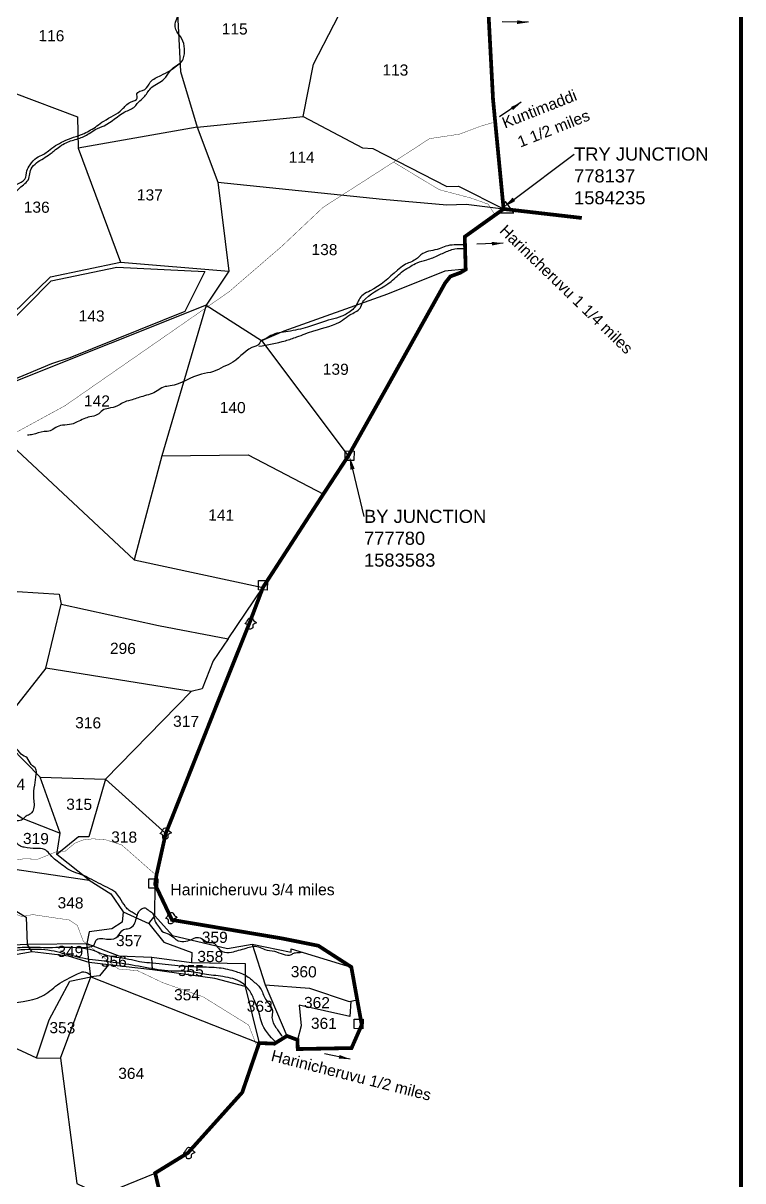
# Model space of a CAD drawing. Header units: feet. Extents: x 771100 to 779038, y 1577893 to 1588127.
# Drawn here: x 776949 to 778868, y 1581627 to 1584715 of the extents above; entities that cross this region are included whole.
import ezdxf
from ezdxf import colors
from ezdxf.entities.mleader import LeaderData, LeaderLine
from ezdxf.enums import TextEntityAlignment as Align
from ezdxf.math import Vec2, Vec3

# ---------------------------------------------------------------- set-up
doc = ezdxf.new("R2010")
doc.units = ezdxf.units.FT
doc.header["$LTSCALE"] = 15
doc.header["$MEASUREMENT"] = 0
doc.linetypes.add('HIDDEN2', pattern=[0.1875, 0.125, -0.0625])
for name, color, linetype in [('CRDS STONES', 7, 'Continuous'), ('HILL', 17, 'Continuous'), ('PAPER SIZE', 10, 'Continuous'), ('PLOT', 7, 'Continuous'), ('PLOT NO', 7, 'Continuous'), ('ROADS', 6, 'Continuous'), ('TANKS-STREAM', 4, 'Continuous'), ('VILLAGE STONES', 240, 'Continuous')]:
    doc.layers.add(name, color=color, linetype=linetype)
doc.layers.add('VILLAGE BOUNDRY', color=5, linetype='HIDDEN2', lineweight=100)
doc.styles.get("Standard").update_dxf_attribs({"font": 'arial.ttf'})
doc.linetypes.add('DOTS', pattern='A,1e-06,-3,["●",Standard,S=3,R=0,X=-1.25,Y=-1.25],-3', length=6.000001)
doc.dimstyles.get("Standard").update_dxf_attribs({"dimtxt": 0.18, "dimasz": 0.18, "dimexe": 0.18, "dimexo": 0.0625, "dimgap": 0.09, "dimtad": 0, "dimtih": 1, "dimtoh": 1, "dimdec": 4, "dimzin": 0, "dimdsep": 46, "dimtxsty": 'Standard', "dimcen": 0.09, "dimadec": 0, "dimazin": 0, "dimtfac": 1, "dimtdec": 4, "dimtofl": 0, "dimtmove": 0, "dimatfit": 3, "dimfxl": 1, "dimtolj": 1, "dimtzin": 0, "dimarcsym": 0})

msp = doc.modelspace()

# ---------------------------------------------------------------- linework, layer by layer
at = {"layer": 'HILL'}
msp.add_lwpolyline([(776769, 1583786.8), (776830.5, 1583832.8), (777023.4, 1584027.4), (777198.9, 1584063.8), (777433.4, 1584052.6), (777380.1, 1583945.9), (777073.6, 1583821.9), (777024.9, 1583805.7), (776920.7, 1583762.7), (776840.6, 1583691.5), (776822.6, 1583687.2), (776768.7, 1583787.1)], dxfattribs=at)
at = {"layer": 'PAPER SIZE', "color": 5, "const_width": 10}
msp.add_lwpolyline([(771105.5, 1588121.9), (778863, 1588121.9), (778863, 1577897.6), (771105.5, 1577897.6)], close=True, dxfattribs=at)
at = {"layer": 'PLOT'}
for points in [[(777695.3, 1584466.1), (777722.9, 1584605), (777831.5, 1584816.1), (777841, 1584871.8)], [(777359.1, 1584776.8), (777368.5, 1584585.8), (777413, 1584437.1), (777095.9, 1584381.3)], [(776594.6, 1584648.5), (776660.5, 1584601.9), (776923.9, 1584528.8), (777093.8, 1584465.1), (777095.9, 1584381.3), (777209.1, 1584077.6), (777497.2, 1584053.3), (777437.4, 1583962.9), (776925.4, 1583758.1), (776828.8, 1583672.4)], [(777413, 1584437.1), (777695.3, 1584466.1), (777854, 1584381.9), (777881.9, 1584380.7), (778079, 1584278.8), (778109.8, 1584279.9), (778230.1, 1584219.1)], [(777413, 1584437.1), (777468.5, 1584290.3), (777497.2, 1584053.3)], [(777468.5, 1584290.3), (777906.8, 1584245.5), (778078.5, 1584230.5), (778130.7, 1584231.6), (778230.1, 1584219.1)], [(776783, 1583806.4), (777022.1, 1584038.3), (777209.1, 1584077.6)], [(778127.6, 1584058.3), (778073.7, 1584052.8), (777920.7, 1583991.6), (777644.3, 1583893.4), (777584.2, 1583867.4)], [(777437.4, 1583962.9), (777318.8, 1583560.6), (777245.5, 1583283.8)], [(777437.4, 1583962.9), (777585, 1583868.5), (777816, 1583560.4)], [(776783.2, 1583715), (777245.5, 1583283.8), (777588.5, 1583209.9)], [(777318.8, 1583560.6), (777549, 1583563.4), (777749.7, 1583459)], [(776594.1, 1583185.2), (776763.4, 1583204.2), (776876.6, 1583203), (777044.9, 1583192), (777050.9, 1583165.4), (777309.6, 1583108.2), (777495.6, 1583072.8), (777588.5, 1583209.9)], [(777495.6, 1583072.8), (777455.4, 1583014.1), (777426.8, 1582939.6), (777397, 1582932.7), (777009.2, 1582994.8), (777050.9, 1583165.4)], [(777009.2, 1582994.8), (776875.8, 1582825.1), (776798.6, 1582667.6), (776862.3, 1582649.3), (776948.1, 1582593.8), (777047.8, 1582554.5), (776994.7, 1582704.1), (777168.5, 1582698.2), (777124.1, 1582544.4), (777096.6, 1582544.7), (777039.3, 1582497.4), (777047.8, 1582554.5)], [(776994.7, 1582704.1), (776875.8, 1582825.1), (776789.8, 1582876.4), (776695.3, 1582924.4), (776653.9, 1582942.6), (776620.5, 1582940.9), (776597.1, 1582930.5)], [(777397, 1582932.7), (777168.5, 1582698.2)], [(777168.5, 1582698.2), (777329.2, 1582553.4)], [(776840, 1582459.5), (776871.8, 1582466.4), (777125.2, 1582428.9), (777039.3, 1582497.4)], [(776871.8, 1582466.4), (776906.4, 1582397.6), (776912.1, 1582358.6), (776957.3, 1582330.2), (776960, 1582258.3)], [(777125.2, 1582428.9), (777182.8, 1582392.5), (777216.2, 1582344.7), (777284.1, 1582314.1), (777300.6, 1582334.5), (777300.9, 1582418)], [(777216.2, 1582344.7), (777213.5, 1582316.9), (777185.9, 1582299.7), (777125.1, 1582291.9), (777118.8, 1582260.3)], [(777300.6, 1582334.5), (777347.7, 1582281.5), (777494, 1582247), (777559.4, 1582258.9), (777663.5, 1582237.3), (777663.8, 1582246.5), (777824.1, 1582197.6)], [(777284.1, 1582314.1), (777323.9, 1582263.7), (777399.2, 1582236.3), (777397.9, 1582210)], [(776973.4, 1582238.6), (776848, 1582216), (776781.3, 1582227.5), (776789.4, 1582250.9)], [(776789.4, 1582250.9), (776960, 1582258.3), (777118.8, 1582260.3), (777204.3, 1582227.3), (777292.6, 1582224.2), (777397.9, 1582210), (777541.3, 1582206.9), (777540.9, 1582145.3), (777578.4, 1581994.9)], [(777176.4, 1582203.8), (777125, 1582209.3), (777069.6, 1582226.4), (777003.8, 1582234.7), (776973.4, 1582238.6), (776960, 1582258.3)], [(777129.7, 1582171.4), (777118.8, 1582260.3)], [(777559.4, 1582258.9), (777594.4, 1582150.6), (777652.4, 1582013.9)], [(777293.8, 1582190.3), (777176.4, 1582203.8), (777152.3, 1582173.8), (777129.7, 1582171.4)], [(777540.9, 1582145.3), (777460.2, 1582167), (777293.8, 1582190.3), (777292.6, 1582224.2)], [(775698.8, 1581540.8), (775950.9, 1581501.4), (776079.7, 1581494.6), (776516.6, 1581605.1), (776582.3, 1581706.4), (776690.8, 1581726.7), (776906.5, 1581991.7), (776984.7, 1581955.4), (777048.3, 1581954.9), (777129.7, 1582171.4), (777578.4, 1581994.9)], [(776984.7, 1581955.4), (777018.4, 1582056.7), (777073.6, 1582160), (777129.7, 1582171.4)], [(777594.4, 1582150.6), (777712.2, 1582140.9), (777818.5, 1582105.7), (777839.7, 1582110.6)], [(777822.5, 1582106.6), (777820.1, 1582065.3), (777684.9, 1582095.8), (777690.7, 1582040.4), (777680.6, 1582003.4)], [(777048.3, 1581954.9), (777092.6, 1581620.8), (777157.5, 1581589.3), (777301.1, 1581648.3)]]:
    msp.add_lwpolyline(points, dxfattribs=at)
at = {"layer": 'ROADS', "linetype": 'DOTS', "ltscale": 10, "const_width": 1}
for points in [[(778201.1, 1584449.3), (778168.9, 1584439.8), (778112.3, 1584418.6), (778032.6, 1584406.6), (777928.1, 1584338.6), (777749.2, 1584223.7), (777639.1, 1584119.9), (777498, 1583998.2), (777060.8, 1583694.5), (776902.5, 1583608.2)], [(776852.7, 1582471.2), (776952, 1582486.4), (776988, 1582485), (777040.2, 1582506.2), (777061.5, 1582506.8), (777086.7, 1582527.8), (777107.9, 1582536.2), (777134.6, 1582539.6), (777169.5, 1582536.8), (777211.8, 1582523.3), (777302.6, 1582443.4)]]:
    msp.add_lwpolyline(points, dxfattribs=at)
at = {"layer": 'ROADS', "linetype": 'HIDDEN2', "ltscale": 10, "const_width": 1}
for points in [[(777936.6, 1584344.1), (778058.6, 1584270.5), (778142.5, 1584248.4), (778188.8, 1584232), (778203.7, 1584209.2), (778207.9, 1584203.2)], [(776852.7, 1582471.2), (776872.6, 1582448.2), (776892.7, 1582424.8), (776908.8, 1582408), (776917.5, 1582382.9), (776922.5, 1582364), (776926.7, 1582339.6), (776945.4, 1582332.3), (776974.8, 1582337.4), (777072.2, 1582323), (777093.5, 1582308.7), (777100.7, 1582289.4), (777109.2, 1582266.9)], [(777570.5, 1581991.3), (777550.3, 1582042.9), (777428.9, 1582118.2), (777322.2, 1582155.6), (777254.1, 1582187.9), (777202.9, 1582192.5), (777109.2, 1582266.9)]]:
    msp.add_lwpolyline(points, dxfattribs=at)
at = {"layer": 'TANKS-STREAM'}
for points in [[(776390.4, 1583948.2), (776383.1, 1583971), (776355.8, 1584063), (776347.3, 1584107.8), (776333.4, 1584164.5), (776321.3, 1584197), (776326.6, 1584236.7), (776338.6, 1584264.2), (776355.6, 1584304), (776362.8, 1584331.4), (776367, 1584344.5), (776387.3, 1584371.9), (776403.4, 1584392.4), (776442.7, 1584441.3), (776485.9, 1584476), (776517.9, 1584499.1), (776541.5, 1584513.3), (776567.8, 1584525.5), (776585.2, 1584538.4), (776599.8, 1584553.4), (776603, 1584592), (776609.5, 1584621.5), (776654, 1584705), (776684.6, 1584721.3), (776702, 1584737.6), (776712.6, 1584763), (776721.3, 1584798.1), (776729.1, 1584820.7), (776744.8, 1584851.9), (776748.6, 1584873.8), (776750.7, 1584889), (776758.2, 1584900.8), (776790.2, 1584942.8), (776814.4, 1584962.8), (776822.9, 1584974.5), (776831.4, 1584988.9), (776839.9, 1585000.2), (776848.8, 1585008.9), (776856.5, 1585016), (776863.8, 1585023.2), (776878, 1585057.1), (776889.7, 1585084.8), (776897.9, 1585102.2), (776903.8, 1585120.1), (776906.6, 1585138.7), (776924.1, 1585162.7), (776946.4, 1585183.8), (776955.3, 1585199.7), (776962.8, 1585220.5), (776973.3, 1585242.1), (776980.3, 1585258), (776988.1, 1585270.9), (777016, 1585309), (777032.9, 1585318.7), (777045.1, 1585323.5), (777058.8, 1585323.7), (777085.9, 1585319.3), (777132.1, 1585297.8), (777156.9, 1585297.6), (777170.3, 1585299.7), (777247.6, 1585310), (777279.2, 1585311.6), (777312.4, 1585311.2), (777322.7, 1585314.5), (777332.7, 1585321.3), (777340.1, 1585341), (777345.4, 1585366.8), (777350.9, 1585386.6), (777359.8, 1585428.6), (777368.9, 1585468.5), (777377.5, 1585517.5), (777388.6, 1585529.9), (777400.6, 1585540.9), (777408.2, 1585545.7), (777405.5, 1585568.5), (777395.1, 1585593.3), (777391.2, 1585623.1), (777392.2, 1585648.6), (777400.9, 1585678.9), (777433.8, 1585693.4), (777454, 1585693.2), (777479.5, 1585689.9), (777488.7, 1585689.8), (777508.8, 1585705.1), (777528, 1585721.2), (777544.2, 1585737.4), (777553.8, 1585748), (777570.8, 1585769.5), (777591.6, 1585784.1), (777607.7, 1585797.3), (777611.6, 1585802.2), (777634.5, 1585805), (777669.5, 1585806.2)], [(776648.7, 1583854.6), (776653.4, 1583869.8), (776662.6, 1583880.7), (776672.8, 1583882.7), (776686.5, 1583890), (776694.7, 1583900.9), (776702.6, 1583917.9), (776722.2, 1583931.9), (776737.1, 1583955.3), (776744.5, 1583968.4), (776751.4, 1583984.6), (776757.4, 1583998.2), (776783.2, 1584061.4), (776798.6, 1584106.5), (776809.7, 1584140.4), (776818.4, 1584174.3), (776827.5, 1584198.9), (776857.4, 1584232.5), (776877.6, 1584243.9), (776905.8, 1584264.1), (776929.8, 1584283.4), (776943.4, 1584290.7), (776953.7, 1584299), (776959.1, 1584320.9), (776967.7, 1584336.6), (776984.7, 1584355.6), (777003.9, 1584365.1), (777016.6, 1584374.3), (777056.2, 1584399.4), (777111.4, 1584420.7), (777145.7, 1584440.4), (777164, 1584453.3), (777213.4, 1584484.9), (777235.5, 1584504.2), (777253.3, 1584514.8), (777252.2, 1584525.8), (777273.3, 1584538.1), (777288, 1584557.1), (777316.6, 1584575.4), (777340.1, 1584587.8), (777358, 1584600.6), (777371.6, 1584611.7), (777377.8, 1584625.6), (777368.6, 1584679.1), (777356.2, 1584697.4), (777354.4, 1584711.8), (777370.7, 1584749.9), (777376.2, 1584789), (777374.9, 1584798.3), (777359.5, 1584839.4), (777351, 1584869.3), (777347.1, 1584898.2), (777348.4, 1584935), (777344.2, 1584976.1), (777329.5, 1585047.4), (777333.1, 1585072.5), (777357.6, 1585102.5), (777366.3, 1585127.1), (777365.2, 1585156.5), (777360.9, 1585190.5), (777335.1, 1585225.2), (777326, 1585245.4), (777325.9, 1585283.6), (777322, 1585306), (777314.8, 1585328.4)], [(776656.9, 1583841.2), (776664.8, 1583863.3), (776673.5, 1583873.3), (776696.5, 1583878.9), (776705.6, 1583892.5), (776726.9, 1583927.9), (776734.7, 1583942.5), (776742.9, 1583953.3), (776751.6, 1583963.6), (776768.2, 1583999.8), (776781.8, 1584025.4), (776787.4, 1584046.7), (776814.9, 1584129.8), (776823.5, 1584166.2), (776858.5, 1584218.3), (776904.3, 1584240.9), (776934.1, 1584269.2), (776946.2, 1584281), (776960.1, 1584292.8), (776970.6, 1584325.8), (776985.1, 1584342), (777021, 1584365.8), (777031.8, 1584374.3), (777063.7, 1584395.8), (777096, 1584406.7), (777125.4, 1584420.4), (777141.5, 1584431.2), (777165.4, 1584441.2), (777220.4, 1584477.8), (777246.8, 1584492.3), (777255.7, 1584502.8), (777273.1, 1584519.6), (777291.9, 1584543.6), (777325.5, 1584565.8), (777339.9, 1584586.1), (777368.3, 1584608.4)], [(778121.8, 1584123.6), (778076, 1584119.5), (778058.3, 1584112.8), (778014.7, 1584099.9), (777995.4, 1584084.5), (777965.1, 1584069.6), (777947, 1584055.6), (777874.4, 1584000.9), (777855.5, 1583990.4), (777844.6, 1583977.3), (777835.9, 1583960.7), (777810.4, 1583938.7), (777798.8, 1583932.8), (777770.8, 1583924.6), (777707.7, 1583904.3), (777655.3, 1583892.4), (777609.3, 1583881.3), (777592.5, 1583871.7), (777585, 1583868.5), (777575.2, 1583855.6), (777567.1, 1583852.7), (777508.6, 1583810.7), (777482.4, 1583797.7), (777456.5, 1583785.6), (777424.8, 1583778.6), (777340.9, 1583747.2), (777323.1, 1583744), (777306.6, 1583733.9), (777268.1, 1583719.3), (777235.8, 1583709.3), (777214.5, 1583702), (777200.7, 1583694), (777176, 1583687.4), (777160.9, 1583682.1), (777147.1, 1583670.6), (777126.5, 1583664.7), (777111.3, 1583659.3), (777093.4, 1583651.3), (777078.3, 1583645.3), (777053.6, 1583642.2), (777035.8, 1583636.2), (777021.3, 1583627.5), (777004.8, 1583625.6), (776974.6, 1583617.7), (776960.9, 1583615.8)], [(777577.5, 1583852.9), (777648.4, 1583867.9), (777678.7, 1583877.8), (777724.2, 1583894.3), (777800.7, 1583922.4), (777820.2, 1583936.7), (777847.6, 1583954.6), (777855, 1583971.4), (777861.8, 1583979.8), (777930.1, 1584025.9), (777962.5, 1584053.9), (777982.5, 1584066.4), (777999.6, 1584075.3), (778025.7, 1584083.5), (778056.6, 1584095.8), (778084.6, 1584108.2), (778100.3, 1584112.9), (778125.7, 1584113.8)], [(777253.9, 1582334.5), (777242.3, 1582342), (777231.7, 1582348.8), (777222.4, 1582358.3), (777206.6, 1582382), (777195.8, 1582396.2), (777174.3, 1582409.3), (777126.1, 1582433.9), (777105.5, 1582443.5), (777078.5, 1582453.2), (777065.2, 1582460.8), (777047.7, 1582473.9), (777033, 1582485.4), (777018.6, 1582500.4), (777005.8, 1582511.1), (776983.4, 1582513.3), (776952, 1582517), (776941.8, 1582520.3), (776934.4, 1582526.2), (776924.8, 1582539.6), (776918.3, 1582556.2), (776925.5, 1582574.1), (776930.4, 1582586.6), (776944.9, 1582590.4), (776954.8, 1582598.5), (776965.9, 1582605.4), (776973, 1582610), (776976.6, 1582615.5), (776977.3, 1582650.6), (776980, 1582682.3), (776983.9, 1582712), (776983.2, 1582725.3), (776970.4, 1582737.6), (776960, 1582755.3), (776943.6, 1582765.5), (776926.9, 1582782.2), (776912.8, 1582782.7), (776906.2, 1582789.8), (776907.5, 1582803.5), (776905.2, 1582810.2), (776896.3, 1582817.3), (776882.9, 1582817.5), (776870.8, 1582817.6), (776861.8, 1582821.6), (776853.3, 1582830.7), (776843.6, 1582844.5), (776839.4, 1582855.5), (776832.8, 1582862.3), (776766.2, 1582916.5), (776751.5, 1582937.4), (776733.7, 1582952.5), (776726.7, 1582961.2), (776716.3, 1582979.7), (776712.8, 1582983.3), (776707.7, 1582977.9), (776707.4, 1582954.7), (776706.5, 1582944.6), (776701.3, 1582935.6)], [(774255.3, 1582852.9), (774265.9, 1582838.8), (774285, 1582818.9), (774301.8, 1582810.9), (774322.1, 1582797.1), (774345.5, 1582776.1), (774381.2, 1582750), (774392.1, 1582733.8), (774420.6, 1582716), (774438.4, 1582706.5), (774456.3, 1582700.6), (774475.2, 1582693.9), (774497.7, 1582685.8), (774500.5, 1582677.2), (774493.9, 1582666.5), (774489.5, 1582653.3), (774493.3, 1582645.8), (774508.5, 1582621), (774525.3, 1582609.4), (774543.1, 1582601), (774562.7, 1582589.7), (774581.2, 1582581.3), (774598.7, 1582572.1), (774626.5, 1582559), (774646.5, 1582551.9), (774672.2, 1582544.9), (774691.5, 1582538.6), (774719, 1582531.5), (774730.2, 1582533.3), (774764, 1582523.6), (774790, 1582515.9), (774804.6, 1582511.2), (774862.3, 1582496.1), (774890.1, 1582492.3), (774910.3, 1582484.8), (774923.1, 1582473.6), (774927.7, 1582459.1), (774930.8, 1582446.4), (774926.1, 1582392.5), (774918.9, 1582371.4), (774915.3, 1582356), (774932.5, 1582336), (774938.4, 1582324.5), (774962.3, 1582306.3), (774974.8, 1582292.2), (774986, 1582274.7), (774996.6, 1582261.3), (775014.2, 1582244.7), (775052.8, 1582210.6), (775068.4, 1582187.4), (775082.8, 1582175.5), (775075, 1582159.8), (775073.6, 1582146.2), (775084.4, 1582122.1), (775135.7, 1582118.9), (775183.1, 1582110.2), (775254.9, 1582105.3), (775278.9, 1582105.7), (775302.7, 1582112.4), (775317.4, 1582121.7), (775347, 1582123.6), (775403.6, 1582118.3), (775462.4, 1582116.1), (775479.5, 1582116.2), (775495.4, 1582118.6), (775506.9, 1582128.3), (775517.1, 1582138.3), (775522.1, 1582163.2), (775532.4, 1582175.8), (775553.7, 1582187.5), (775608.8, 1582234), (775634, 1582252.1), (775652.8, 1582267), (775674.8, 1582280.4), (775693.3, 1582293.5), (775714, 1582303.4), (775728.6, 1582309.6), (775743.6, 1582320.8), (775792.7, 1582347.1), (775805.6, 1582364.3), (775821.8, 1582374.3), (775832, 1582380.5), (775848.2, 1582388.9), (775878.7, 1582398.3), (775925.6, 1582403.2), (775952.9, 1582413.7), (775996.2, 1582422.8), (776035.5, 1582426.8), (776080.4, 1582421.9), (776105.9, 1582416.9), (776144.7, 1582399.4), (776178, 1582378.2), (776193.8, 1582362.4), (776215.7, 1582338.5), (776221.3, 1582327.7), (776238.3, 1582314.2), (776259.3, 1582301.3), (776286.1, 1582289.1), (776311.7, 1582283.1), (776370.8, 1582283.1), (776444.5, 1582311.7), (776465.4, 1582318.4), (776481, 1582321.8), (776540.9, 1582306.3), (776570.7, 1582304.4), (776611.7, 1582297.3), (776651.8, 1582288.4), (776678, 1582281.8), (776802.9, 1582239.3), (776865.3, 1582240.4), (776909.1, 1582246.1), (776952.3, 1582250.8), (776978.4, 1582250.5), (777044.2, 1582250.4), (777138.3, 1582241.5), (777163.2, 1582231.6), (777230.6, 1582219), (777258.9, 1582212.4), (777286.1, 1582209.3), (777353.4, 1582202.3), (777417.5, 1582198.2), (777471.4, 1582195.9), (777516.7, 1582185.8), (777549.5, 1582170.8), (777560.7, 1582161.6), (777581.5, 1582140.9), (777595.4, 1582111.9), (777613.8, 1582081.1), (777612.6, 1582062.7), (777623.1, 1582036.5), (777639.3, 1582013.1)], [(777623.7, 1581996.1), (777584.2, 1582051.1), (777578.4, 1582074.7), (777565.2, 1582110.3), (777551, 1582137), (777527.2, 1582158.8), (777475, 1582173), (777426.2, 1582179.9), (777380.2, 1582186.3), (777343.6, 1582186.7), (777274.5, 1582196.6), (777204.3, 1582207.9), (777142.2, 1582215.9), (777108.1, 1582220.9), (777081.8, 1582227.1), (777054.1, 1582234.1), (777023.9, 1582241.1), (776954, 1582243.9), (776932.8, 1582241.7), (776902.9, 1582233.2), (776873.3, 1582228.2), (776842.4, 1582224.7), (776824.8, 1582227.7), (776803.4, 1582230.4), (776728.7, 1582249.1), (776654.4, 1582270.9), (776615.1, 1582282.9), (776486.5, 1582307), (776470.1, 1582302.6), (776434.6, 1582291.8), (776395.1, 1582282.1), (776353.9, 1582264.5), (776328, 1582262), (776273.6, 1582267.1), (776258.1, 1582290.3), (776209.5, 1582320.5), (776187.6, 1582352), (776126.8, 1582384.7), (776073.3, 1582405.5), (776045.4, 1582411.3), (775993.4, 1582411.9), (775964.8, 1582400.5), (775905.8, 1582390.8), (775871.7, 1582378.4), (775840.4, 1582362.5), (775808.4, 1582346.6), (775764.2, 1582316), (775742.1, 1582300.7), (775714.3, 1582276.9), (775685.8, 1582252.5), (775634.2, 1582216), (775592.3, 1582200.9), (775574.3, 1582173.5), (775561.4, 1582151), (775553.5, 1582138.4), (775550.5, 1582128.5), (775568.7, 1582108.5), (775576.4, 1582103.5), (775591.1, 1582089.2), (775613.5, 1582062.9), (775630.3, 1582042.2), (775645.6, 1582018), (775668.4, 1581964.4), (775689.7, 1581902.7), (775695.2, 1581885.7), (775688, 1581878.7), (775658, 1581850.7), (775646.6, 1581841.7), (775631.6, 1581831.2), (775617.4, 1581822.2), (775591.8, 1581812.6), (775581.2, 1581812), (775577.5, 1581796.5), (775567.3, 1581769.9), (775561.5, 1581746.7), (775534.5, 1581724.7), (775523.8, 1581704.3), (775497.6, 1581696.5), (775474.5, 1581689.8), (775459.8, 1581683.7), (775418.1, 1581665.9), (775399.9, 1581651.5), (775389.6, 1581632.5), (775384.6, 1581621), (775368.4, 1581604.8), (775362, 1581597.3), (775356.4, 1581593.5), (775337.6, 1581589.9), (775308.9, 1581591.4), (775265.3, 1581591.9), (775234.7, 1581592.9), (775210.7, 1581599), (775198.9, 1581603.7), (775183.9, 1581602.8), (775148.3, 1581596.6), (775120.8, 1581590.6), (775099.7, 1581579), (775050.1, 1581562.9), (775024.3, 1581550.4), (775019.2, 1581541.5), (774976.8, 1581528.6), (774944.9, 1581513.9), (774934.7, 1581499.6), (774927.2, 1581475.7), (774925.3, 1581451.3), (774925.6, 1581425.7), (774926.6, 1581411.8), (774910.1, 1581387.1), (774890.4, 1581367.8), (774862.4, 1581350.3), (774839.4, 1581331.7), (774828.7, 1581320.7), (774819.1, 1581311.9), (774800.7, 1581308.2), (774778.6, 1581276.1), (774775.3, 1581270.6), (774752.1, 1581237.3), (774728.3, 1581219.5), (774711.7, 1581204.6), (774700.7, 1581201.1), (774677.8, 1581209.3), (774653.7, 1581217), (774623.4, 1581225.5), (774605.1, 1581232), (774580, 1581237.7), (774541.7, 1581243.3), (774492.3, 1581246), (774467.7, 1581249.6), (774428.9, 1581258.2), (774379.6, 1581267.2), (774312.6, 1581274.5), (774278.1, 1581288.9), (774251.9, 1581297.4), (774210.8, 1581318.2), (774172.7, 1581330), (774128.1, 1581337.9), (774081.2, 1581340.2), (774056.1, 1581326.4), (774034.1, 1581314.4), (774002.8, 1581300.3), (774000.9, 1581281.5), (774008.5, 1581261.7), (774005.4, 1581254.7), (773998.2, 1581240.9), (773991.9, 1581229.2), (773973, 1581220.6), (773959.8, 1581211.5), (773930.2, 1581193), (773910.4, 1581185.4), (773819.3, 1581195.5), (773780.2, 1581185.8), (773773, 1581167.1), (773768.9, 1581152.2), (773764.4, 1581139.2), (773752.5, 1581133.6), (773733.2, 1581131.2), (773699.1, 1581112.9), (773692.8, 1581098.6), (773685.2, 1581084.6), (773684.6, 1581069.8), (773685.8, 1581063.6), (773691.8, 1581048.7), (773704.8, 1581030.1), (773719.1, 1581013.8), (773726.4, 1581000.6), (773730.2, 1580989.2), (773727.8, 1580967.3), (773725.7, 1580939.8), (773713.5, 1580900.5), (773708, 1580880), (773705.8, 1580841), (773706.6, 1580825.7), (773705.1, 1580811.3), (773696.5, 1580784), (773691.5, 1580772.6), (773683, 1580757.4), (773674.5, 1580740), (773663.5, 1580729.1), (773646.7, 1580717.5), (773631.2, 1580706.3), (773616, 1580679.3), (773596.6, 1580665.9), (773582, 1580648.1), (773579.5, 1580626.4), (773568.8, 1580614.2), (773554.1, 1580589), (773536.3, 1580562), (773526.1, 1580547.7), (773520.2, 1580528.9), (773511.7, 1580513.7), (773498.7, 1580491.1), (773454.5, 1580462.4), (773413.6, 1580446.6), (773383.6, 1580431.6), (773361.6, 1580423.5), (773297.8, 1580400.1), (773264, 1580390), (773246.4, 1580383.6), (773242.6, 1580363.9), (773244.9, 1580343.5), (773235.2, 1580331.7), (773211.4, 1580326.7), (773194.7, 1580322.1), (773179.8, 1580317.4), (773163.5, 1580307.1), (773146.3, 1580297.2), (773124.3, 1580290), (773104.9, 1580284.9), (773074.2, 1580279.6), (773063.8, 1580266.8), (773026.8, 1580251.5), (772977, 1580229.7), (772955.4, 1580212.4), (772932.9, 1580196.9), (772917, 1580188.3), (772898.4, 1580171.8), (772882.5, 1580156.7), (772868.7, 1580138.9), (772841.7, 1580121), (772835.4, 1580107.4), (772815.5, 1580088.4), (772795.6, 1580073.7), (772774.4, 1580059.9), (772753.7, 1580047), (772732.9, 1580033.7), (772722.6, 1580013.2), (772715.8, 1579995), (772712.6, 1579978.4), (772700.6, 1579959.7), (772676.8, 1579951.7), (772661, 1579947), (772635.8, 1579932.4), (772628.8, 1579928.1), (772617.3, 1579916.8), (772610.6, 1579905.5), (772578.5, 1579852.4), (772566.4, 1579831.6), (772554.3, 1579810.7), (772541.4, 1579786.3), (772529.9, 1579759.9), (772524.1, 1579740.3), (772516.2, 1579722.9), (772511.1, 1579706.9), (772507.5, 1579692.2), (772482.6, 1579659.6), (772473, 1579622.9), (772458.2, 1579608.4), (772440.3, 1579579.2), (772433.2, 1579566), (772430.2, 1579547.8), (772434.2, 1579528.9), (772441, 1579508.5), (772444.1, 1579483.5), (772406.8, 1579463.6), (772389.9, 1579454.6), (772373.7, 1579449.2), (772359.7, 1579445.2), (772347.7, 1579442.5), (772331.6, 1579440.6), (772316.2, 1579441.4), (772305, 1579448.5), (772287.6, 1579460.6), (772259.2, 1579482.6), (772241.1, 1579496.1), (772204.3, 1579528), (772133, 1579589.4), (772074, 1579638.3), (772035.9, 1579678.6), (772004, 1579709), (771960.2, 1579749.4), (771931.1, 1579779.8), (771897.8, 1579806.7), (771845.5, 1579859.6), (771805.9, 1579890.8), (771769.7, 1579908)], [(777092, 1582251.7), (777126.8, 1582251.4), (777138.2, 1582257.1), (777142.8, 1582268.8), (777176.8, 1582271.6), (777201.3, 1582279.5), (777216.5, 1582297.9), (777231.4, 1582300.5), (777244.7, 1582311.2), (777257.2, 1582344.5), (777263.6, 1582351.7), (777274.1, 1582355.2), (777282.2, 1582350.1), (777293.9, 1582341.4), (777300.4, 1582321), (777310.2, 1582305.5), (777319.2, 1582293.7), (777338.5, 1582284.9), (777362.8, 1582267.9), (777403.2, 1582273.3), (777412.1, 1582276.5), (777429, 1582271.2), (777439.9, 1582264), (777455.9, 1582262.1), (777466.7, 1582251.5), (777480, 1582239.5), (777504.9, 1582237.4), (777523.3, 1582242.2), (777543.8, 1582248), (777559.9, 1582252.7), (777576.6, 1582251.6), (777593.9, 1582244.5), (777619.1, 1582239.8), (777664.2, 1582231.1), (777672.7, 1582235.3), (777684.6, 1582236.1), (777691.2, 1582237.3)], [(775781.4, 1581036.7), (775799.2, 1581068.2), (775810.5, 1581106.1), (775838.3, 1581137), (775858.4, 1581159.5), (775888, 1581186.6), (775938, 1581249.3), (775971.2, 1581295.7), (775989, 1581327.7), (776005.2, 1581343.6), (776017.2, 1581354.8), (776046.5, 1581400.8), (776075.5, 1581404.6), (776141.6, 1581428.9), (776122.6, 1581517), (776150.9, 1581552.2), (776167.5, 1581592.5), (776199.6, 1581632.4), (776225.1, 1581672.7), (776249, 1581698), (776260.1, 1581715.9), (776274.4, 1581728.5), (776306.7, 1581740.4), (776327.2, 1581750.1), (776375.8, 1581770.2), (776391.5, 1581780.5), (776417.2, 1581789.6), (776459.6, 1581818), (776473.1, 1581841.5), (776497.1, 1581873.9), (776540.3, 1581930), (776583.3, 1581963.6), (776592.4, 1581979.1), (776607.2, 1581992.1), (776619.6, 1581999.6), (776634.3, 1582004.1), (776655.7, 1582011.5), (776678.9, 1582014.5), (776702.1, 1582015.7), (776732.5, 1582019.5), (776810.1, 1582056.9), (776873.4, 1582092.7), (776974.8, 1582111), (776998.6, 1582119.7), (777040.8, 1582150.1), (777093.7, 1582179.4), (777111.2, 1582184.8), (777129.1, 1582177.1)]]:
    msp.add_spline(points, degree=3, dxfattribs=at)
at = {"layer": 'VILLAGE BOUNDRY', "lineweight": -2, "ltscale": 10, "const_width": 10}
for points in [[(778185.7, 1584819.8), (778201.9, 1584511.7), (778224.7, 1584275.4), (778230.1, 1584219.1), (778126.6, 1584145.1), (778129, 1584057.7), (778115.1, 1584049.3), (778088.3, 1584039.2), (778074.4, 1584021.9), (777920.1, 1583745.5), (777816, 1583560.4), (777749.7, 1583459), (777588.5, 1583209.9), (777553.6, 1583117.7), (777468.7, 1582905.7), (777329.2, 1582553.4), (777304.7, 1582443.7), (777300.9, 1582418), (777345.9, 1582323.3), (777639.9, 1582273.8), (777736.3, 1582254.4), (777824.1, 1582197.6), (777851.9, 1582043.3), (777824.7, 1581981.6), (777681.2, 1581978.9), (777680.6, 1582003.4), (777652.4, 1582013.9), (777619.2, 1581993.3), (777578.4, 1581994.9), (777533.2, 1581863.3), (777388.3, 1581701.9), (777301.1, 1581648.3), (777339.3, 1581487)], [(778230.1, 1584219.1), (778438.6, 1584195.1)]]:
    msp.add_lwpolyline(points, dxfattribs=at)
at = {"layer": 'VILLAGE STONES'}
msp.add_lwpolyline([(778218.2, 1584209.2), (778257.1, 1584208.8), (778234.9, 1584238.6), (778218.2, 1584209.2)], dxfattribs=at)
for points in [[(777807.6, 1583573.8), (777831.3, 1583573.5), (777831.1, 1583548.4), (777807.4, 1583548.7)], [(777576.5, 1583228.3), (777600.2, 1583228), (777600, 1583202.9), (777576.2, 1583203.2)], [(777284.1, 1582433.1), (777307.8, 1582432.8), (777307.6, 1582407.7), (777283.8, 1582408)], [(777831.7, 1582058.5), (777855.4, 1582058.2), (777855.1, 1582033.1), (777831.4, 1582033.4)]]:
    msp.add_lwpolyline(points, close=True, dxfattribs=at)
for points in [[(777540.6, 1583113.1), (777546.2, 1583120.1), (777551.4, 1583127.7), (777558.1, 1583128.9), (777564.4, 1583121.1), (777570.9, 1583115.6), (777561.8, 1583110.3), (777561.1, 1583102.2), (777549.5, 1583099.7), (777547.3, 1583109.8), (777540.9, 1583113.4)], [(777314, 1582553.1), (777319.7, 1582560.1), (777324.8, 1582567.7), (777331.6, 1582568.9), (777337.9, 1582561), (777344.4, 1582555.6), (777335.3, 1582550.2), (777334.5, 1582542.2), (777322.9, 1582539.6), (777320.8, 1582549.8), (777314.3, 1582553.3)], [(777328.9, 1582327.4), (777334.6, 1582334.4), (777339.7, 1582342), (777346.4, 1582343.2), (777352.7, 1582335.4), (777359.2, 1582329.9), (777350.1, 1582324.6), (777349.4, 1582316.5), (777337.8, 1582314), (777335.6, 1582324.1), (777329.2, 1582327.7)], [(777376.6, 1581701), (777382.3, 1581708), (777387.4, 1581715.6), (777394.1, 1581716.8), (777400.4, 1581708.9), (777406.9, 1581703.5), (777397.8, 1581698.1), (777397.1, 1581690.1), (777385.5, 1581687.5), (777383.3, 1581697.7), (777376.9, 1581701.2)]]:
    msp.add_spline(points, degree=3, dxfattribs=at)

# ---------------------------------------------------------------- texts
at = {"layer": 'PLOT NO'}
for s, p in [('115', (777513.2, 1584699.3)), ('116', (777024.4, 1584681.1)), ('113', (777941.5, 1584589.8)), ('114', (777691.7, 1584357)), ('137', (777287, 1584256.6)), ('136', (776985.3, 1584223.9)), ('138', (777752.6, 1584110.9)), ('143', (777131.7, 1583933.9)), ('139', (777782.6, 1583791.8)), ('142', (777145.9, 1583707.3)), ('140', (777507.8, 1583689.7)), ('141', (777477.2, 1583402.9)), ('296', (777215.1, 1583047.3)), ('316', (777122.4, 1582849)), ('317', (777383.4, 1582852.8)), ('314', (776920, 1582685.2)), ('315', (777098.5, 1582631.6)), ('319', (776983.2, 1582540.2)), ('318', (777218.4, 1582544.2)), ('348', (777075.5, 1582368.7)), ('359', (777460, 1582277)), ('357', (777231.3, 1582268)), ('349', (777074.8, 1582239.2)), ('358', (777448.1, 1582225.7)), ('356', (777190.8, 1582213.2)), ('355', (777396.2, 1582188.2)), ('360', (777697.2, 1582185.1)), ('354', (777386, 1582123.6)), ('363', (777580, 1582093.1)), ('362', (777732.5, 1582102.9)), ('353', (777053.7, 1582035.8)), ('361', (777751, 1582047.5)), ('364', (777237.2, 1581914))]:
    msp.add_text(s, height=29.66, rotation=359.3999, dxfattribs=at).set_placement(p, align=Align.MIDDLE_CENTER)
for s, rotation, p in [('Kuntimaddi ', 21.5436, (778233.5, 1584433.3)), (' 1 1/2 miles', 21.5436, (778263.8, 1584378.2)), ('Harinicheruvu 1 1/4 miles ', 315.9745, (778217.1, 1584158.5)), ('Harinicheruvu 1/2 miles ', 345.8356, (777607.9, 1581948))]:
    msp.add_text(s, height=30, rotation=rotation, dxfattribs=at).set_placement(p)
msp.add_text('Harinicheruvu 3/4 miles ', height=30, dxfattribs=at).set_placement((777341.7, 1582389.2))

# ---------------------------------------------------------------- leaders
at = {"layer": 'CRDS STONES', "color": 1}
ml = msp.add_multileader_mtext('Standard', dxfattribs=at)
ml.set_content('TRY JUNCTION \\P778137\\P1584235', color=1)
ml.set_leader_properties()
ml.build(insert=Vec2(0, 0))
ml.multileader.update_dxf_attribs({"dogleg_length": 0.36, "arrow_head_size": 35})
ctx = ml.context
ctx.base_point, ctx.char_height, ctx.arrow_head_size, ctx.landing_gap_size, ctx.plane_origin = Vec3(778417.9, 1584365.4), 35, 35, 0.09, Vec3(777164.1, 1584243.2)
notes = []
notes.append((ctx, [(0, (1, 1, 0), (778417.9, 1584365.4), (1, 0), 1.396927018504357e-11, [(0, [(778229.7, 1584223.6)], 0, [])])]))
ctx.mtext.insert, ctx.mtext.flow_direction = Vec3(778418, 1584383.2), 5
ml = msp.add_multileader_mtext('Standard', dxfattribs=at)
ml.set_content('BY JUNCTION \\P777780\\P1583583', color=1)
ml.set_leader_properties()
ml.build(insert=Vec2(0, 0))
ml.multileader.update_dxf_attribs({"dogleg_length": 0.36, "arrow_head_size": 35})
ctx = ml.context
ctx.base_point, ctx.char_height, ctx.arrow_head_size, ctx.landing_gap_size, ctx.plane_origin = Vec3(777857.8, 1583399), 35, 35, 0.09, Vec3(776753.6, 1583578.7)
notes.append((ctx, [(0, (1, 1, 0), (777857.8, 1583399), (1, 0), 1.396927018504357e-11, [(0, [(777819.2, 1583559.1)], 0, [])])]))
ctx.mtext.insert, ctx.mtext.flow_direction = Vec3(777857.9, 1583416.9), 5
at = {"layer": 'PLOT NO', "color": 5}
for points in [[(778296.3, 1584716.8), (778226.3, 1584717.9)], [(778277.4, 1584503.5), (778219, 1584464.8)], [(778228.8, 1584127.7), (778158.9, 1584124.9)], [(777821.1, 1581952), (777752.7, 1581966.6)]]:
    msp.add_leader(points, dimstyle='Standard', override={"dimasz": 30, "dimgap": 0.09, "dimtad": 0, "dimzin": 2}, dxfattribs=at)
for ctx, leaders in notes:
    for number, flags, end, landing, length, lines in leaders:
        leader = LeaderData()
        leader.index, (leader.has_last_leader_line, leader.has_dogleg_vector, leader.attachment_direction) = number, flags
        leader.last_leader_point, leader.dogleg_vector, leader.dogleg_length = Vec3(end), Vec3(landing), length
        for number, points, colour, breaks in lines:
            line = LeaderLine()
            line.index, line.vertices, line.color, line.breaks = number, Vec3.list(points), colors.encode_raw_color(colour), breaks
            leader.lines.append(line)
        ctx.leaders.append(leader)

doc.saveas('drawing.dxf')
